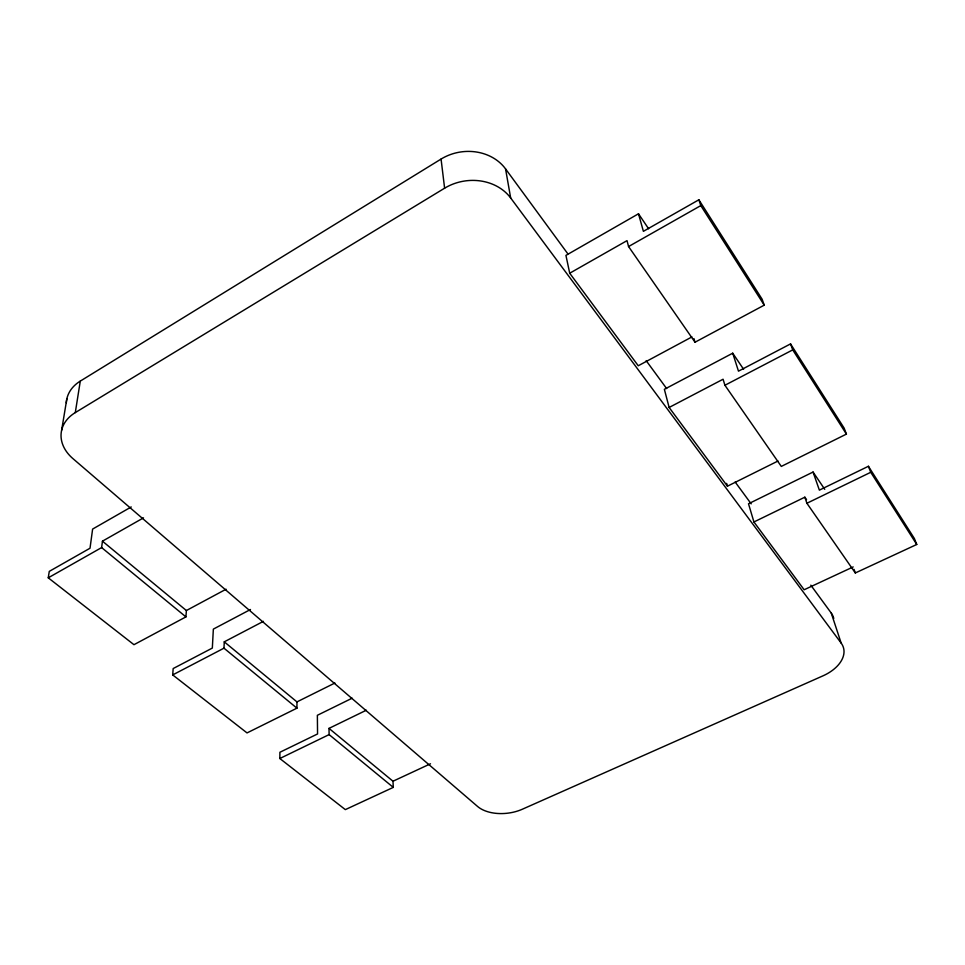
<?xml version="1.0" encoding="UTF-8"?>
<svg xmlns="http://www.w3.org/2000/svg" width="965" height="965" viewBox="0 0 965 965"><rect width="100%" height="100%" fill="white"/><g stroke="black" fill="none" stroke-linecap="round" stroke-linejoin="round"><path stroke-width="1.45" d="M250.478 609.506L213.349 629.108L212.336 648.07L173.169 668.552L172.699 674.909L247.028 732.918L296.943 708.165L296.955 701.893L224.266 641.834L263.433 621.351M366.338 710.216L329.005 728.382L392.984 781.228L393.298 787.38L345.337 809.623L279.838 758.514L279.91 752.266L317.557 733.955L317.364 715.294L352.165 698.19M296.943 708.165L223.977 648.178L224.266 641.834M131.24 506.951L92.616 529.073L90.022 548.229L49.275 571.377L48.25 577.818L133.966 644.692L185.931 616.888L186.378 610.531L102.447 541.172L143.508 517.855M48.25 577.818L101.627 547.577L102.447 541.172M810.805 585.164L831.263 613.077L841.154 643.076A35.97 22.304 -15 0 1 822.904 675.874L522.355 809.225A32.955 19.614 -6.7 0 1 477.566 806.45L72.918 458.604A44.354 32.364 8.7 0 1 75.294 412.598L80.288 381.103L441.065 159.068A46.163 40.023 -8.8 0 1 505.551 168.887L567.854 253.843M61.627 430.269L66.874 398.666M75.294 412.598L444.612 188.199A47.297 40.373 -8.7 0 1 510.678 197.994L841.154 643.076M648.613 228.765L638.492 213.784L565.936 255.387L569.712 273.216L638.251 365.759L691.941 336.918M569.712 273.216L627.009 240.647L628.565 246.558L695.017 342.225L764.232 305.157L762.121 299.21L698.865 199.791L643.39 231.335L638.492 213.784M628.565 246.558L700.795 205.605L698.865 199.791M186.378 610.531L226.075 589.217M743.605 369.281L732.725 353.19L664.366 389.305L669.131 407.459L727.441 486.191L777.983 461.029M669.131 407.459L723.075 379.233L724.92 385.264L781.3 466.421L846.414 434.105L844.122 428.098L790.552 343.902L738.478 371.163L732.725 353.19M724.92 385.264L792.735 349.885L790.552 343.902M172.699 674.909L223.977 648.178M296.955 701.893L334.915 683.015M824.737 489.315L813.061 472.042L748.502 503.766L753.93 521.969L804.135 589.76L853.193 566.925M753.93 521.969L804.846 497.192L806.547 499.641M804.846 497.192L806.897 503.26L855.316 572.969L916.75 544.477L914.35 538.47L868.416 466.276L819.369 490.136L813.061 472.042M279.838 758.514L329.113 734.606L329.005 728.382M806.897 503.26L870.744 472.295L916.75 544.477M392.984 781.228L430.487 763.785M101.627 547.577L185.931 616.888M329.113 734.606L393.298 787.38M646.164 360.645L666.634 388.557M735.161 482.005L751.18 503.851M700.795 205.605L764.232 305.157M792.735 349.885L846.414 434.105M868.416 466.276L870.744 472.295M854.037 569.35L855.316 572.969M693.956 338.619L695.017 342.225M726.633 483.393L727.441 486.191M505.551 168.887L510.678 197.994M441.065 159.068L444.612 188.199M831.263 613.077A35.319 22.388 -15.3 0 1 833.76 618.444M66.308 402.863A43.389 32.219 9.3 0 1 80.288 381.103"/></g></svg>
